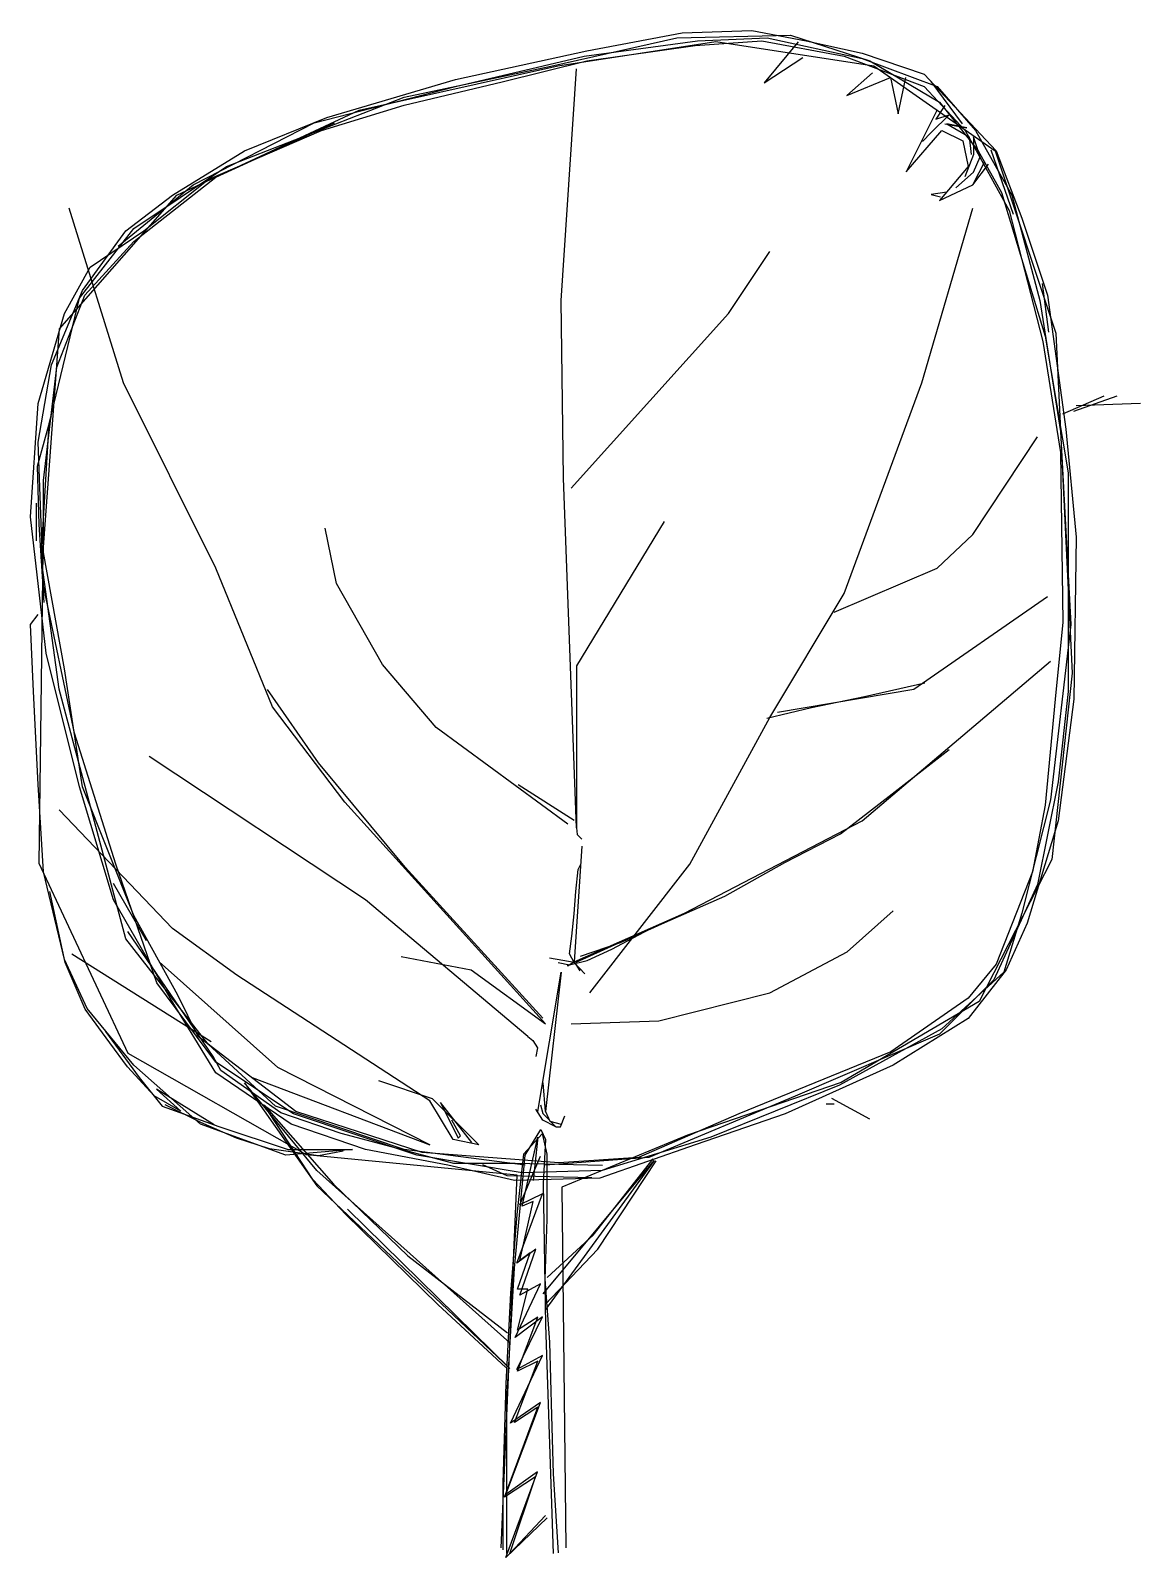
# Model space of a CAD drawing. Extents: x -2.96 to 3.58, y -0.06 to 8.94.
import ezdxf

# ---------------------------------------------------------------- set-up
doc = ezdxf.new("R2010")
doc.units = 0
doc.header["$LTSCALE"] = 1.2
doc.header["$MEASUREMENT"] = 0
doc.layers.get('0').update_dxf_attribs({"linetype": 'CONTINUOUS'})

msp = doc.modelspace()

# ---------------------------------------------------------------- linework, layer by layer
for p, q in [((0.3169, 8.8163), (0.8783, 8.9215)), ((0.8468, 8.8935), (1.5169, 8.9075)), ((0.8783, 8.9215), (1.2889, 8.9356)), ((1.2889, 8.9356), (1.6082, 8.8759)), ((1.5169, 8.9075), (1.9836, 8.7566)), ((-0.455, 8.6479), (0.3169, 8.8163)), ((0.1064, 8.7251), (0.8468, 8.8935)), ((0.3029, 8.7847), (0.9696, 8.8759)), ((0.3169, 8.7566), (0.9555, 8.8479)), ((0.9555, 8.8479), (1.3485, 8.8759)), ((0.9696, 8.8759), (1.3801, 8.8935)), ((1.3485, 8.8759), (1.8327, 8.7847)), ((1.5612, 8.8691), (1.3612, 8.627)), ((1.3801, 8.8935), (1.938, 8.7707)), ((1.6082, 8.8759), (1.938, 8.8022)), ((-0.7567, 8.5426), (0.1064, 8.7251)), ((-0.455, 8.6058), (0.3029, 8.7847)), ((-0.1813, 8.6338), (0.3169, 8.7566)), ((1.3612, 8.627), (1.5893, 8.7778)), ((1.8327, 8.7847), (2.3029, 8.6058)), ((1.938, 8.8022), (2.3029, 8.6794)), ((1.938, 8.7707), (2.3801, 8.6058)), ((1.9836, 8.7566), (2.3941, 8.5145)), ((-1.2129, 8.4233), (-0.455, 8.6479)), ((-0.7567, 8.497), (-0.1813, 8.6338)), ((0.1661, 7.3461), (0.2573, 8.711)), ((1.9998, 8.6866), (1.8489, 8.5533)), ((1.8489, 8.5533), (2.1051, 8.6585)), ((2.1051, 8.6585), (2.1507, 8.4445)), ((2.1507, 8.4445), (2.1963, 8.6585)), ((2.3029, 8.6794), (2.7275, 8.2268)), ((2.5297, 8.3869), (2.3455, 8.6353)), ((-1.8024, 8.1356), (-0.7567, 8.5426)), ((-1.2866, 8.3917), (-0.455, 8.6058)), ((2.3029, 8.6058), (2.545, 8.3461)), ((2.3801, 8.6058), (2.6047, 8.3461)), ((-1.2445, 8.3461), (-0.7567, 8.497)), ((2.3801, 8.4689), (2.1976, 8.104)), ((2.4254, 8.4933), (2.3722, 8.4135)), ((2.3941, 8.5145), (2.6222, 8.2268)), ((-1.9988, 8.0268), (-1.2866, 8.3917)), ((-1.8655, 8.0724), (-1.1673, 8.3917)), ((-1.6971, 8.2268), (-1.2129, 8.4233)), ((2.4498, 8.4401), (2.3455, 8.3358)), ((2.3722, 8.4135), (2.4498, 8.4401)), ((2.4254, 8.3869), (2.5541, 8.3625)), ((2.4365, 8.3869), (2.5674, 8.3092)), ((2.5541, 8.3625), (2.4365, 8.3869)), ((-1.9111, 8.0584), (-1.2445, 8.3461)), ((2.1976, 8.104), (2.4082, 8.3461)), ((2.3455, 8.3358), (2.2945, 8.2826)), ((2.4082, 8.3461), (2.531, 8.2865)), ((2.531, 8.2865), (2.5626, 8.1356)), ((2.545, 8.3461), (2.8047, 7.8759)), ((2.5674, 8.3092), (2.5807, 8.2049)), ((2.594, 8.3092), (2.594, 8.2049)), ((2.6339, 8.1916), (2.594, 8.3092)), ((2.6047, 8.3461), (2.8187, 7.9672)), ((-2.1217, 7.9672), (-1.6971, 8.2268)), ((2.594, 8.2049), (2.543, 8.074)), ((2.594, 8.1007), (2.6339, 8.1916)), ((2.6222, 8.2268), (2.759, 7.9812)), ((2.8292, 7.8522), (2.6983, 8.2316)), ((2.7275, 8.2268), (2.8783, 7.8303)), ((-2.3497, 7.7707), (-1.8024, 8.1356)), ((2.5626, 8.1356), (2.3941, 7.9356)), ((2.4897, 8.0097), (2.594, 8.1007)), ((2.5906, 8.0268), (2.6819, 8.1496)), ((2.594, 8.0341), (2.6606, 8.165)), ((-2.441, 7.6654), (-1.9988, 8.0268)), ((-2.3497, 7.6935), (-1.8655, 8.0724)), ((-2.2901, 7.7566), (-1.9111, 8.0584)), ((2.3941, 7.9356), (2.5906, 8.0268)), ((-2.3953, 7.7566), (-2.1217, 7.9672)), ((2.4365, 7.9831), (2.3455, 7.9698)), ((2.3455, 7.9698), (2.3988, 7.9565)), ((2.759, 7.9812), (2.924, 7.4373)), ((2.8187, 7.9672), (2.9836, 7.3461)), ((-2.4094, 6.8619), (-2.7287, 7.89)), ((2.2889, 6.8619), (2.5906, 7.89)), ((2.8047, 7.8759), (3.0012, 7.104)), ((2.8783, 7.8303), (3.0292, 7.3777)), ((-2.669, 7.3601), (-2.3497, 7.7707)), ((-2.6515, 7.4058), (-2.3953, 7.7566)), ((-2.6059, 7.5426), (-2.2901, 7.7566)), ((-2.6374, 7.3777), (-2.3497, 7.6935)), ((1.152, 7.2689), (1.3941, 7.6338)), ((-2.7567, 7.2689), (-2.6059, 7.5426)), ((-2.8339, 6.9672), (-2.6515, 7.4058)), ((-2.8024, 6.9531), (-2.6374, 7.3777)), ((2.924, 7.4373), (3.0152, 7.1356)), ((3.0377, 7.16), (3, 7.4462)), ((3.0292, 7.3777), (3.138, 6.5882)), ((-2.848, 6.6198), (-2.669, 7.3601)), ((0.1801, 6.3005), (0.1661, 7.3461)), ((2.9836, 7.3461), (3.1064, 6.5742)), ((-2.9111, 6.7391), (-2.7567, 7.2689)), ((0.2257, 6.2408), (1.152, 7.2689)), ((3.0012, 7.104), (3.1064, 6.4514)), ((3.0152, 7.1356), (3.152, 6.3321)), ((-2.9111, 6.511), (-2.8339, 6.9672)), ((-2.8796, 6.2865), (-2.8024, 6.9531)), ((-1.8655, 5.7707), (-2.4094, 6.8619)), ((1.8327, 5.6198), (2.2889, 6.8619)), ((3.1204, 6.6794), (3.3626, 6.7847)), ((3.1836, 6.6935), (3.4397, 6.7847)), ((-2.9567, 6.0724), (-2.9111, 6.7391)), ((-2.9162, 6.3709), (-2.8332, 6.6698)), ((3.5766, 6.7391), (3.1976, 6.7251)), ((-2.8936, 5.8303), (-2.848, 6.6198)), ((3.1064, 6.5742), (3.1661, 5.4373)), ((3.138, 6.5882), (3.1976, 5.9531)), ((-2.8796, 5.6654), (-2.9111, 6.511)), ((2.5906, 5.9672), (2.9696, 6.5426)), ((3.1064, 6.4514), (3.1204, 5.4514)), ((-2.9052, 6.0277), (-2.9162, 6.3709)), ((0.2573, 4.2408), (0.1801, 6.3005)), ((3.152, 6.3321), (3.152, 5.0444)), ((-2.8796, 5.8619), (-2.8796, 6.2865)), ((-2.9212, 5.9309), (-2.9212, 6.1528)), ((-2.8655, 5.2689), (-2.9567, 6.0724)), ((-2.8775, 5.5683), (-2.9052, 6.0277)), ((0.7731, 6.0444), (0.2573, 5.1952)), ((-1.1562, 5.679), (-1.2226, 6.0056)), ((2.3801, 5.7707), (2.5906, 5.9672)), ((3.1976, 5.9531), (3.1836, 4.9987)), ((-2.7567, 5.1777), (-2.8796, 5.8619)), ((-2.7883, 5.0584), (-2.8936, 5.8303)), ((-1.5322, 4.9531), (-1.8655, 5.7707)), ((1.7731, 5.511), (2.3801, 5.7707)), ((-2.6971, 4.7987), (-2.8796, 5.6654)), ((-0.8849, 5.203), (-1.1562, 5.679)), ((1.3941, 4.89), (1.8327, 5.6198)), ((2.2433, 5.0584), (3.0292, 5.6022)), ((-2.9567, 5.4373), (-2.9111, 5.497)), ((-2.9392, 5.0444), (-2.9567, 5.4373)), ((3.1661, 5.4373), (3.0468, 4.4058)), ((3.1204, 5.4514), (3.0748, 4.9987)), ((-2.669, 4.4829), (-2.8655, 5.2689)), ((1.938, 4.2829), (3.0468, 5.2233)), ((-2.6515, 4.4829), (-2.7567, 5.1777)), ((-0.5695, 4.8321), (-0.8849, 5.203)), ((0.2573, 5.1952), (0.2573, 4.2408)), ((-2.9111, 4.497), (-2.9392, 5.0444)), ((-2.3953, 3.5882), (-2.7883, 5.0584)), ((-1.2617, 4.6242), (-1.5612, 5.0546)), ((1.4397, 4.9215), (2.2433, 5.0584)), ((1.9529, 5.0147), (2.3078, 5.0945)), ((3.152, 5.0444), (3.0924, 4.511)), ((-1.1076, 4.3917), (-1.5322, 4.9531)), ((1.3783, 4.886), (1.6401, 4.9503)), ((1.6401, 4.9503), (1.9529, 5.0147)), ((3.0748, 4.9987), (3.0152, 4.3742)), ((3.1836, 4.9987), (3.0924, 4.2829)), ((0.924, 4.0268), (1.3941, 4.89)), ((-2.455, 4.0268), (-2.6971, 4.7987)), ((0.2054, 4.262), (-0.5695, 4.8321)), ((2.0971, 4.4268), (2.4498, 4.7019)), ((-0.9848, 3.8163), (-2.2585, 4.6619)), ((-0.7515, 4.0097), (-1.2617, 4.6242)), ((-2.8796, 3.9812), (-2.9111, 4.497)), ((3.0924, 4.511), (2.9696, 3.9075)), ((-2.469, 3.8163), (-2.669, 4.4829)), ((-2.3497, 3.7251), (-2.6515, 4.4829)), ((0.2424, 4.2848), (-0.0859, 4.4933)), ((1.8109, 4.2049), (2.0971, 4.4268)), ((3.0468, 4.4058), (2.8783, 3.7391)), ((-2.1217, 3.6479), (-2.7883, 4.3461)), ((0.0748, 3.0865), (-1.1076, 4.3917)), ((3.0152, 4.3742), (2.9415, 3.9812)), ((0.2573, 4.2408), (0.2608, 4.2012)), ((0.8924, 3.7391), (1.938, 4.2829)), ((3.0924, 4.2829), (2.9099, 3.6794)), ((0.2608, 4.2012), (0.2884, 4.1735)), ((1.4825, 4.0363), (1.8109, 4.2049)), ((0.2889, 4.1321), (0.2433, 3.4514)), ((-2.7567, 3.4654), (-2.8796, 3.9812)), ((-2.2129, 3.3286), (-2.455, 4.0268)), ((0.0583, 3.1201), (-0.7515, 4.0097)), ((0.2535, 3.8655), (0.2668, 3.9964)), ((0.2668, 3.9964), (0.2801, 4.023)), ((0.3345, 3.2689), (0.924, 4.0268)), ((1.1298, 3.8389), (1.4825, 4.0363)), ((2.9415, 3.9812), (2.7275, 3.4373)), ((-2.2742, 3.5757), (-2.4679, 3.9133)), ((2.9696, 3.9075), (2.7134, 3.3461)), ((-2.7526, 3.4484), (-2.8435, 3.8655)), ((-2.1357, 3.2373), (-2.469, 3.8163)), ((-0.0304, 3.0128), (-0.9848, 3.8163)), ((0.2424, 3.7346), (0.2535, 3.8655)), ((0.7771, 3.6836), (1.1298, 3.8389)), ((-2.0901, 3.2549), (-2.3497, 3.7251)), ((0.2291, 3.6037), (0.2424, 3.7346)), ((0.2433, 3.4514), (0.8924, 3.7391)), ((1.8503, 3.511), (2.1204, 3.7531)), ((2.8783, 3.7391), (2.7731, 3.3917)), ((-1.8812, 2.8949), (-2.3849, 3.6311)), ((-1.7427, 3.3742), (-2.1217, 3.6479)), ((0.2158, 3.4994), (0.2291, 3.6037)), ((0.6861, 3.6436), (0.2535, 3.4484)), ((0.4642, 3.526), (0.6861, 3.6436)), ((0.5153, 3.566), (0.7771, 3.6836)), ((2.9099, 3.6794), (2.7871, 3.4058)), ((-1.9111, 2.9672), (-2.3953, 3.5882)), ((0.2801, 3.4861), (0.5153, 3.566)), ((0.32, 3.4595), (0.4642, 3.526)), ((1.3941, 3.2689), (1.8503, 3.511)), ((-2.6234, 3.1777), (-2.7567, 3.4654)), ((-2.635, 3.1733), (-2.7526, 3.4484)), ((-1.8936, 2.9812), (-2.7146, 3.497)), ((-1.5006, 2.8303), (-2.1988, 3.4514)), ((-0.7743, 3.4829), (-0.3638, 3.4058)), ((0.1758, 3.4595), (0.0982, 3.4728)), ((0.1492, 3.4484), (0.2158, 3.4351)), ((0.2424, 3.4484), (0.1758, 3.4595)), ((0.2433, 3.4514), (0.2054, 3.4263)), ((0.2054, 3.4263), (0.2054, 3.4373)), ((0.2424, 3.4484), (0.2158, 3.4994)), ((0.2158, 3.4351), (0.32, 3.4595)), ((0.3067, 3.3818), (0.2424, 3.4484)), ((0.2433, 3.4514), (0.2774, 3.3986)), ((2.7275, 3.4373), (2.5626, 3.2373)), ((-1.8655, 2.8619), (-2.2129, 3.3286)), ((-0.6059, 2.6338), (-1.7427, 3.3742)), ((-0.3638, 3.4058), (0.0748, 3.0865)), ((0.0292, 2.5707), (0.1661, 3.3917)), ((0.1661, 3.3917), (0.0748, 2.5707)), ((2.7134, 3.3461), (2.3941, 3.0268)), ((2.7731, 3.3917), (2.4082, 3.0584)), ((2.7871, 3.4058), (2.5626, 3.118)), ((-1.8655, 2.7987), (-2.1357, 3.2373)), ((-1.9708, 3.0128), (-2.0901, 3.2549)), ((0.7415, 3.104), (1.3941, 3.2689)), ((2.5626, 3.2373), (2.1064, 2.9215)), ((-2.4908, 2.9758), (-2.635, 3.1733)), ((-2.3497, 2.8444), (-2.6234, 3.1777)), ((0.2257, 3.0865), (0.7415, 3.104)), ((2.4082, 3.0584), (1.8047, 2.7251)), ((2.5626, 3.118), (2.1204, 2.8444)), ((-2.5146, 3.0408), (-2.3181, 2.7707)), ((-2.3865, 2.8339), (-2.4908, 2.9758)), ((-1.3953, 2.5707), (-1.9708, 3.0128)), ((-1.5146, 2.6022), (-1.9111, 2.9672)), ((-0.0304, 3.0128), (0.0006, 2.989)), ((0.0006, 2.989), (0.0283, 2.9447)), ((2.3941, 3.0268), (1.545, 2.6619)), ((-1.8369, 2.8119), (-1.8812, 2.8949)), ((0.0283, 2.9447), (0.0172, 2.8949)), ((2.1064, 2.9215), (1.2117, 2.5566)), ((-2.229, 2.663), (-2.3865, 2.8339)), ((-1.9567, 2.497), (-2.3497, 2.8444)), ((-1.4094, 2.5566), (-1.8655, 2.8619)), ((-1.4234, 2.497), (-1.8655, 2.7987)), ((-1.4827, 2.5628), (-1.8369, 2.8119)), ((-0.6059, 2.3742), (-1.5006, 2.8303)), ((2.1204, 2.8444), (1.4854, 2.5566)), ((-2.3181, 2.7707), (-2.1813, 2.6022)), ((-2.2157, 2.703), (-2.0715, 2.5721)), ((-1.8763, 2.4922), (-2.2157, 2.703)), ((-1.2725, 2.2233), (-1.6971, 2.7391)), ((-1.6971, 2.7391), (-1.2725, 2.1321)), ((-1.6515, 2.7707), (-0.6059, 2.3742)), ((-0.9076, 2.7531), (-0.5918, 2.6479)), ((0.0748, 2.5707), (0.0608, 2.7391)), ((1.8047, 2.7251), (1.0468, 2.4198)), ((-2.0715, 2.5721), (-2.229, 2.663)), ((-1.9539, 2.5055), (-2.1647, 2.6098)), ((-0.469, 2.4058), (-0.6059, 2.6338)), ((-0.5918, 2.6479), (-0.3181, 2.3742)), ((-0.543, 2.6231), (-0.4387, 2.4146)), ((-0.3588, 2.3879), (-0.543, 2.6231)), ((0.045, 2.6098), (0.0583, 2.5588)), ((1.545, 2.6619), (0.6819, 2.3005)), ((1.7275, 2.6163), (1.7731, 2.6163)), ((1.9836, 2.5251), (1.759, 2.6479)), ((-2.1813, 2.6022), (-1.848, 2.4829)), ((-1.5823, 2.6071), (-1.1728, 2.1422)), ((-1.2945, 2.1698), (-1.5823, 2.6071)), ((-0.7567, 2.3461), (-1.5146, 2.6022)), ((-1.1285, 2.441), (-1.4827, 2.5628)), ((-0.6831, 2.3145), (-1.4094, 2.5566)), ((-0.6515, 2.3286), (-1.3953, 2.5707)), ((-0.4254, 2.4279), (-0.4764, 2.5188)), ((0.0583, 2.5188), (0.0183, 2.5854)), ((0.0583, 2.5588), (0.1359, 2.4811)), ((0.1359, 2.4811), (0.0583, 2.5188)), ((0.0748, 2.5707), (0.1003, 2.513)), ((0.1625, 2.4811), (0.1892, 2.5454)), ((1.2117, 2.5566), (0.6222, 2.3005)), ((1.4854, 2.5566), (0.9555, 2.3742)), ((-1.455, 2.3145), (-1.9567, 2.497)), ((-1.7454, 2.4146), (-1.9539, 2.5055)), ((-1.848, 2.4829), (-1.441, 2.3461)), ((-0.9848, 2.3461), (-1.4234, 2.497)), ((-0.4643, 2.2639), (-1.1285, 2.441)), ((-0.4387, 2.4146), (-0.4254, 2.4279)), ((0.056, 2.441), (-0.0547, 2.3193)), ((-0.0445, 2.3145), (0.0468, 2.4654)), ((0.0468, 2.4654), (0.0748, 2.4058)), ((0.0837, 2.3193), (0.056, 2.441)), ((0.1003, 2.513), (0.1667, 2.4964)), ((0.1359, 2.4811), (0.1625, 2.4811)), ((-1.5502, 2.3502), (-1.7454, 2.4146)), ((-1.2617, 2.3103), (-1.5502, 2.3502)), ((-1.062, 2.3461), (-1.455, 2.3145)), ((-1.441, 2.3461), (-1.062, 2.3461)), ((-0.5006, 2.2549), (-0.9848, 2.3461)), ((-0.0445, 2.2549), (-0.7567, 2.3461)), ((-0.3181, 2.3742), (-0.469, 2.4058)), ((-0.062, 2.0128), (0.0292, 2.4198)), ((0.0292, 2.4198), (0.0012, 2.1637)), ((0.0748, 2.4058), (0.0608, 2.1461)), ((0.9555, 2.3742), (0.3941, 2.1777)), ((1.0468, 2.4198), (0.4082, 2.2233)), ((-1.1175, 2.3369), (-1.2617, 2.3103)), ((-0.062, 2.2093), (-0.6831, 2.3145)), ((0.152, 2.2689), (-0.6515, 2.3286)), ((-0.1076, 2.1637), (-0.5006, 2.2549)), ((-0.1045, 2.2639), (-0.4643, 2.2639)), ((-0.1503, 2.1927), (-0.2945, 2.257)), ((-0.1076, 1.6479), (-0.0445, 2.3145)), ((0.4102, 2.2529), (-0.1045, 2.2639)), ((-0.0547, 2.3193), (-0.0935, 1.965)), ((-0.0769, 2.0204), (0.0449, 2.3082)), ((0.0608, 1.497), (0.7134, 2.2829)), ((0.6819, 2.3005), (0.0748, 2.2549)), ((0.7134, 2.2829), (0.0748, 1.4058)), ((0.0837, 1.9374), (0.0837, 2.3193)), ((0.6222, 2.3005), (0.152, 2.2689)), ((0.3549, 1.8433), (0.7091, 2.2916)), ((0.3825, 1.7602), (0.7257, 2.2805)), ((-1.1008, 1.965), (-1.2945, 2.1698)), ((-0.1357, 1.2093), (-1.2725, 2.2233)), ((0.3467, 2.1794), (-0.1503, 2.1927)), ((0.3941, 2.1777), (-0.1076, 2.1637)), ((0.4082, 2.2233), (-0.062, 2.2093)), ((-1.2725, 2.1321), (-0.1357, 1.0584)), ((-1.1728, 2.1422), (-0.7355, 1.7215)), ((-0.0935, 1.6772), (0.056, 2.0868)), ((0.056, 2.0868), (-0.0769, 2.0204)), ((0.0608, 2.1461), (0.0748, 1.3145)), ((-0.1357, 1.0584), (-1.0901, 1.9952)), ((-0.076, 1.6935), (0.0012, 2.0408)), ((0.0012, 2.0408), (-0.062, 2.0128)), ((-0.5584, 1.4337), (-1.1008, 1.965)), ((-0.0935, 1.965), (-0.1322, 1.5001)), ((0.0726, 1.5831), (0.0837, 1.9374)), ((0.0837, 1.5942), (0.3549, 1.8433)), ((-0.7355, 1.7215), (-0.1488, 1.2676)), ((0.0172, 1.7602), (-0.0935, 1.6772)), ((-0.0901, 1.5251), (-0.0164, 1.7391)), ((-0.0769, 1.489), (0.0172, 1.7602)), ((-0.0164, 1.7391), (-0.076, 1.6935)), ((0.0726, 1.4337), (0.3825, 1.7602)), ((-0.1532, 0.8759), (-0.1076, 1.6479)), ((-0.1045, 1.24), (0.0449, 1.5555)), ((0.0449, 1.5555), (-0.0769, 1.489)), ((0.1003, 1.2123), (0.0726, 1.5831)), ((-0.1322, 1.5001), (-0.1599, 0.9687)), ((-0.0901, 1.2829), (-0.0304, 1.5251)), ((-0.0304, 1.5251), (-0.0901, 1.5251)), ((-0.1599, 1.0628), (-0.5584, 1.4337)), ((0.056, 1.3617), (-0.1045, 1.24)), ((-0.0935, 1.0518), (0.056, 1.3617)), ((-0.0901, 1.0408), (0.0292, 1.3601)), ((0.0292, 1.3601), (-0.0901, 1.2829)), ((0.0748, 1.3145), (0.1204, -0.0328)), ((0.1113, 0.7806), (0.1003, 1.2123)), ((-0.1322, 0.7363), (0.056, 1.1348)), ((-0.1076, 0.7391), (0.0292, 1.1005)), ((0.056, 1.1348), (-0.0935, 1.0518)), ((0.0292, 1.1005), (-0.0901, 1.0408)), ((-0.1599, 0.9687), (-0.1765, 0.382)), ((-0.1673, 0.3005), (0.0292, 0.8303)), ((-0.1599, 0.3156), (0.0449, 0.858)), ((-0.1532, -0.0328), (-0.1532, 0.8759)), ((0.0449, 0.858), (-0.1322, 0.7363)), ((0.0292, 0.8303), (-0.1076, 0.7391)), ((0.1224, 0.4374), (0.1113, 0.7806)), ((-0.1765, 0.382), (-0.1765, -0.0109)), ((0.0152, 0.4198), (-0.1673, 0.3005)), ((0.0283, 0.4485), (-0.1599, 0.3156)), ((-0.1599, -0.0552), (0.0283, 0.4485)), ((-0.1357, -0.0328), (0.0152, 0.4198)), ((0.1501, -0.0275), (0.1224, 0.4374)), ((0.0748, 0.1917), (-0.1357, -0.0328)), ((0.0837, 0.1772), (-0.1599, -0.0552))]:
    msp.add_line(p, q)
msp.add_lwpolyline([(-0.1862, 0.0012), (-0.0923, 2.1951), (-1.3325, 2.3149), (-2.3824, 2.9115), (-2.9062, 4.0319), (-2.8827, 5.8665), (-2.7864, 7.1795), (-2.0958, 7.9664), (-1.0224, 8.4668), (0.1473, 8.7275), (1.0775, 8.8708), (2.0076, 8.7275), (2.7217, 8.2272), (3.0787, 7.1537), (3.175, 5.1524), (3.0552, 4.0554), (2.6277, 3.2192), (1.815, 2.7424), (0.9107, 2.4323), (0.1708, 2.1246), (0.1943, 0.0012)])

doc.saveas('drawing.dxf')
